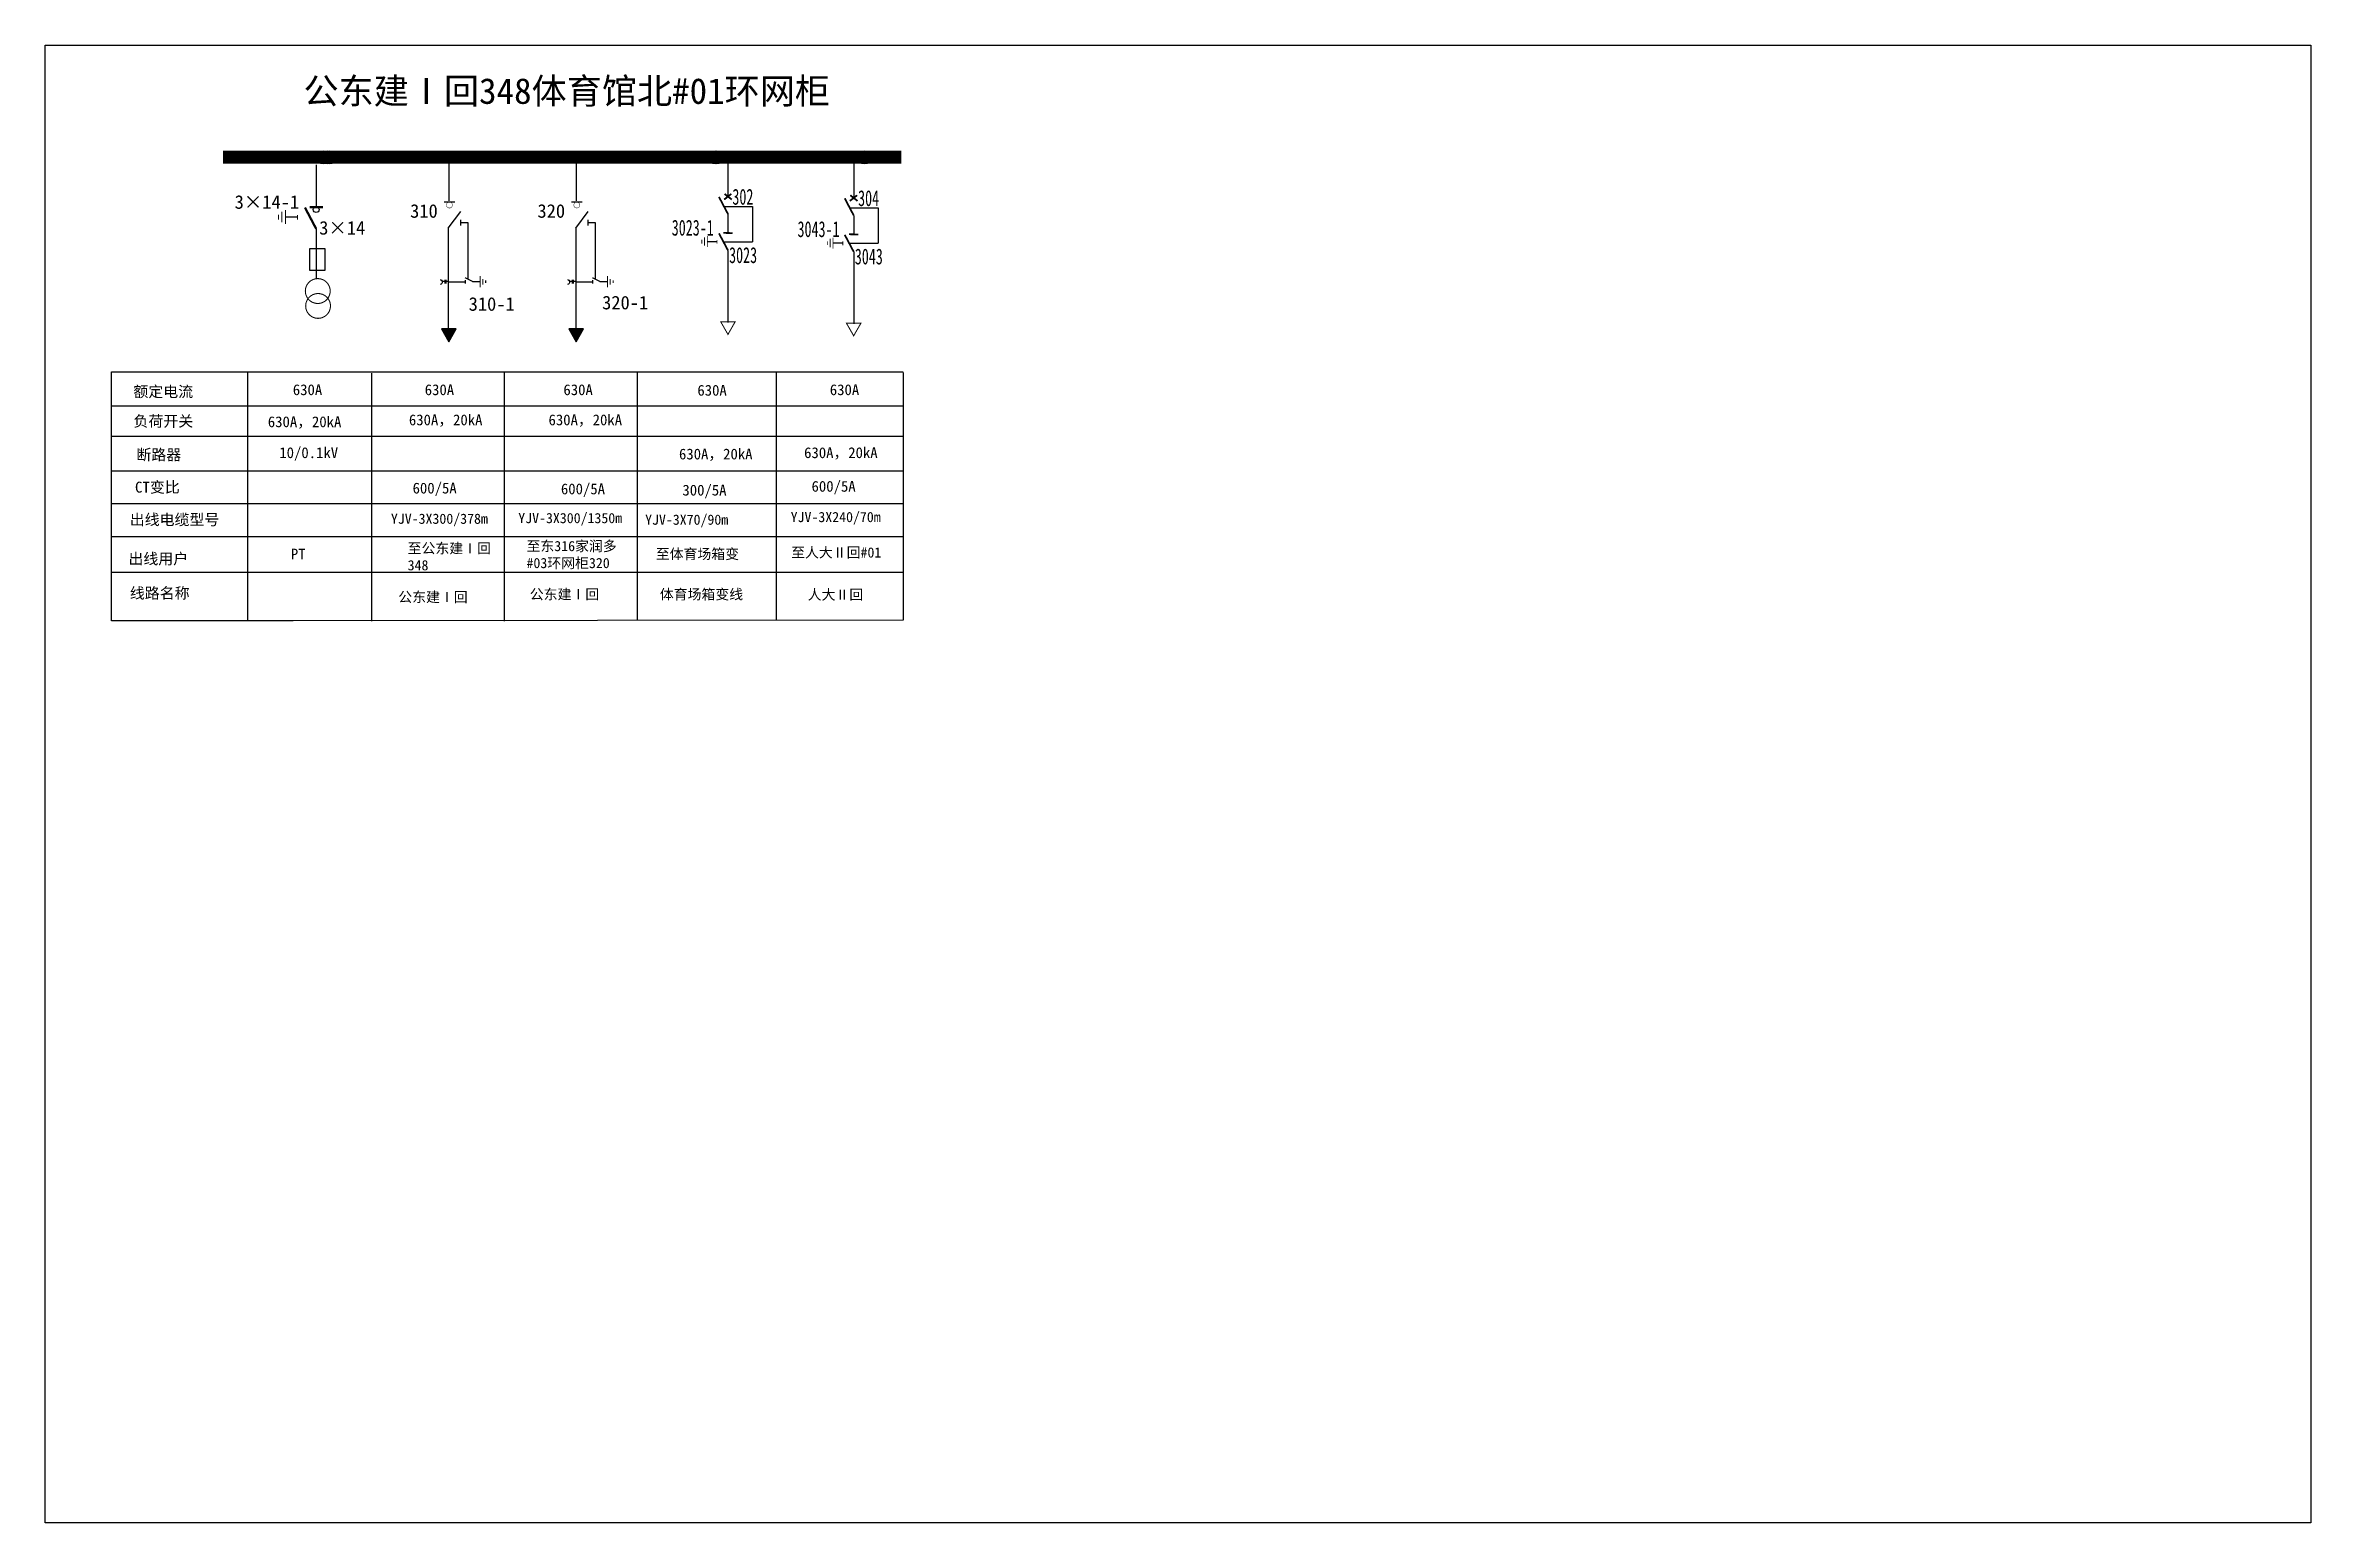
# Model space of a CAD drawing. Extents: x -17 to 327, y -234 to -10.
import ezdxf

# ---------------------------------------------------------------- set-up
doc = ezdxf.new("R2010")
doc.units = 0
doc.header["$LTSCALE"] = 0.774411
doc.layers.get('0').update_dxf_attribs({"linetype": 'CONTINUOUS'})
doc.layers.add('1', color=7, linetype='CONTINUOUS')
doc.layers.add('2', color=7, linetype='CONTINUOUS')
doc.styles.add('HZ', font='SIMKAI.TTF')
doc.styles.get("Standard").update_dxf_attribs({"font": 'SimSun.ttf', "height": 2.5})
doc.styles.add('字体', font='SIMKAI.TTF', dxfattribs={"height": 2.5})
doc.styles.add('宋体', font='SimSun.ttf')

# ---------------------------------------------------------------- blocks, each defined once
blk = doc.blocks.new('JD')
for points in [[(-2, 0.2), (-2, -0.2), (2, 0.2), (2, -0.2)], [(1, -1.2), (1, -0.8), (-1, -1.2), (-1, -0.8)], [(-0.5, -1.8), (-0.5, -2.2), (0.5, -1.8), (0.5, -2.2)]]:
    blk.add_trace(points)

msp = doc.modelspace()

# ---------------------------------------------------------------- hatches: boundary and pattern name
for points in [[(44.36, -55.29), (45.49, -53.33), (43.23, -53.33)], [(63.68, -55.29), (64.81, -53.33), (62.55, -53.33)]]:
    msp.add_hatch(color=7).paths.add_polyline_path(points)

# ---------------------------------------------------------------- linework, layer by layer
for p, q in [((24.23, -28.44), (24.23, -35.01)), ((86.7, -28.12), (86.7, -33.38)), ((105.77, -28.33), (105.77, -33.6)), ((43.64, -34.1), (45.28, -34.1)), ((62.96, -34.1), (64.6, -34.1)), ((21.42, -36.42), (19.59, -36.42)), ((46.13, -36.8), (46.13, -37.65)), ((46.15, -37.23), (47.24, -37.23)), ((47.24, -37.23), (47.24, -45.8)), ((65.45, -36.8), (65.45, -37.65)), ((65.47, -37.23), (66.56, -37.23)), ((66.56, -37.23), (66.56, -45.8)), ((86.1, -34.78), (90.43, -34.78)), ((86.7, -35.92), (86.7, -38.81)), ((90.43, -34.78), (90.43, -40.15)), ((105.17, -34.99), (109.5, -34.99)), ((105.77, -36.13), (105.77, -39.02)), ((109.5, -34.99), (109.5, -40.36)), ((85.04, -40.15), (83.58, -40.15)), ((86.02, -40.15), (90.43, -40.15)), ((104.12, -40.36), (102.65, -40.36)), ((105.09, -40.36), (109.5, -40.36)), ((86.7, -41.44), (86.7, -52.39)), ((105.77, -41.65), (105.77, -52.6)), ((44.36, -46.19), (46.85, -46.19)), ((47.94, -46.16), (49.09, -46.16)), ((63.68, -46.19), (66.17, -46.19)), ((67.26, -46.16), (68.41, -46.16))]:
    msp.add_line(p, q)
at = {"color": 7}
for p, q in [((44.39, -33.92), (44.39, -28.33)), ((63.71, -33.92), (63.71, -28.33))]:
    msp.add_line(p, q, dxfattribs=at)
at = {"color": 0}
for p, q in [((24.23, -38.17), (24.23, -45.76)), ((44.28, -38.06), (44.28, -53.67)), ((63.6, -38.06), (63.6, -53.67)), ((13.8, -59.84), (13.8, -97.65)), ((32.61, -60.05), (32.61, -97.7)), ((-6.84, -65.04), (8.19, -65.04)), ((8.12, -65.04), (20.79, -65.04)), ((18.29, -65.04), (113.26, -65.04)), ((-6.84, -69.6), (8.12, -69.6)), ((8.05, -69.6), (20.73, -69.6)), ((20.52, -69.6), (113.26, -69.6)), ((-6.84, -79.82), (8.02, -79.82)), ((7.94, -79.82), (20.62, -79.82)), ((20.41, -79.82), (113.26, -79.82))]:
    msp.add_line(p, q, dxfattribs=at)
msp.add_lwpolyline([(-16.86, -10.33), (326.79, -10.33), (326.79, -234.44), (-16.86, -234.44)], close=True)
for points, const_width in [([(10.09, -27.3), (112.98, -27.3)], 2), ([(43.64, -34.1), (45.28, -34.1)], 0.139), ([(62.96, -34.1), (64.6, -34.1)], 0.139), ([(86.7, -35.92), (85.33, -33.33)], 0.273), ([(87.21, -32.87), (86.12, -33.73)], 0.273), ([(86.18, -32.87), (87.28, -33.73)], 0.273), ([(105.77, -36.13), (104.41, -33.54)], 0.273), ([(106.29, -33.08), (105.19, -33.94)], 0.273), ([(105.26, -33.08), (106.35, -33.94)], 0.273), ([(18.51, -36.03), (18.51, -36.77)], 0.149), ([(19.04, -35.58), (19.04, -37.18)], 0.149), ([(19.57, -35.33), (19.57, -37.42)], 0.149), ([(21.42, -36.05), (21.42, -36.79)], 0.149), ([(24.23, -38.17), (22.53, -34.94)], 0.341), ([(25.28, -34.88), (23.26, -34.87)], 0.341), ([(82.74, -39.83), (82.74, -40.42)], 0.119), ([(83.14, -39.47), (83.14, -40.75)], 0.119), ([(83.57, -39.27), (83.57, -40.95)], 0.119), ([(85.04, -39.85), (85.04, -40.44)], 0.119), ([(86.7, -41.44), (85.33, -38.85)], 0.273), ([(87.39, -38.83), (86, -38.78)], 0.273), ([(101.82, -40.05), (101.82, -40.64)], 0.119), ([(102.21, -39.68), (102.21, -40.97)], 0.119), ([(102.64, -39.49), (102.64, -41.16)], 0.119), ([(104.12, -40.06), (104.12, -40.66)], 0.119), ([(105.77, -41.65), (104.41, -39.07)], 0.273), ([(106.47, -39.04), (105.08, -38.99)], 0.273), ([(46.8, -45.58), (48.01, -46.19)], 0.182), ([(46.85, -45.91), (46.85, -46.47)], 0.182), ([(66.12, -45.58), (67.33, -46.19)], 0.182), ([(66.17, -45.91), (66.17, -46.47)], 0.182)]:
    msp.add_lwpolyline(points, dxfattribs=dict(const_width=const_width))
for points, const_width in [([(44, -34.56, 1), (44.91, -34.56, 1)], 0.0695), ([(63.32, -34.56, 1), (64.22, -34.56, 1)], 0.0695), ([(26.36, -47.61, -1), (22.59, -47.61, -1)], 0.159), ([(26.4, -49.87, -1), (22.64, -49.87, -1)], 0.159)]:
    msp.add_lwpolyline(points, format="xyb", close=True, dxfattribs=dict(const_width=const_width))
at = {"color": 0, "linetype": 'Continuous'}
msp.add_lwpolyline([(23.29, -41.16), (25.53, -41.16), (25.53, -44.47), (23.29, -44.47)], close=True, dxfattribs=at)
for points in [[(43.04, -45.87, -0.877934), (43.05, -46.6)], [(62.35, -45.87, -0.877934), (62.37, -46.6)]]:
    msp.add_lwpolyline(points, format="xyb")
for points in [[(43.75, -46.18), (43.36, -46.18)], [(43.75, -45.92), (43.75, -46.48)], [(43.92, -45.92), (43.92, -46.48)], [(44.36, -46.18), (43.92, -46.18)], [(63.06, -46.18), (62.68, -46.18)], [(63.06, -45.92), (63.06, -46.48)], [(63.24, -45.92), (63.24, -46.48)], [(63.68, -46.18), (63.24, -46.18)]]:
    msp.add_lwpolyline(points)
at = {"color": 7}
for points in [[(44.36, -55.29), (45.49, -53.33), (43.23, -53.33)], [(63.68, -55.29), (64.81, -53.33), (62.55, -53.33)]]:
    msp.add_lwpolyline(points, close=True, dxfattribs=at)
at = {"color": 0, "const_width": 0.153}
for points in [[(85.6, -52.27), (86.7, -54.19), (87.79, -52.27)], [(104.67, -52.48), (105.77, -54.4), (106.87, -52.48)]]:
    msp.add_lwpolyline(points, close=True, dxfattribs=at)
for centre, radius in [((25.34, -27.32), 0.996), ((25.96, -27.32), 0.996), ((26.2, -27.32), 0.996), ((84.81, -27.32), 0.996), ((84.91, -27.32), 0.996), ((107.41, -27.32), 0.996), ((24.23, -35.26), 0.444)]:
    msp.add_circle(centre, radius)
at = {"layer": '1'}
for points in [[(43.03, -45.86, -0.877934), (43.05, -46.6)], [(62.35, -45.86, -0.877934), (62.37, -46.6)]]:
    msp.add_lwpolyline(points, format="xyb", dxfattribs=at)
at = {"layer": '2'}
for p, q in [((44.28, -38.06), (46.17, -35.55)), ((63.6, -38.06), (65.48, -35.55)), ((-6.84, -59.84), (8.12, -59.84)), ((-6.84, -97.65), (-6.84, -59.84)), ((8.05, -59.84), (20.73, -59.84)), ((20.52, -59.84), (113.26, -59.84)), ((52.76, -59.87), (52.76, -97.7)), ((72.92, -59.99), (72.92, -97.46)), ((94, -59.99), (94, -97.58)), ((113.26, -59.97), (113.26, -97.56)), ((-6.84, -74.86), (18.11, -74.86)), ((7.74, -74.86), (20.42, -74.86)), ((20.2, -74.86), (113.26, -74.86)), ((-6.84, -84.86), (113.26, -84.86)), ((8.12, -90.33), (-6.84, -90.33)), ((20.73, -90.33), (8.05, -90.33)), ((113.26, -90.33), (20.52, -90.33)), ((8.12, -97.65), (-6.84, -97.65)), ((20.73, -97.65), (8.05, -97.65)), ((113.26, -97.56), (20.52, -97.65))]:
    msp.add_line(p, q, dxfattribs=at)

# ---------------------------------------------------------------- block references
at = {"xscale": 0.4250017950198526, "yscale": 0.4250017950198526, "zscale": 0.4250017950949055, "rotation": 90}
for p in [(49.1, -46.2), (68.42, -46.2)]:
    msp.add_blockref('JD', p, dxfattribs=at)

# ---------------------------------------------------------------- texts
at = {"color": 0}
for s, height, p in [('3×14-1', 2.055, (11.86, -35.13)), ('3×14', 2.055, (24.69, -39.05)), ('310', 2.055, (38.48, -36.49)), ('320', 2.055, (57.8, -36.49)), ('310-1', 2.055, (47.36, -50.6)), ('320-1', 2.055, (67.61, -50.39)), ('630A', 1.639, (20.69, -63.4)), ('630A', 1.639, (40.7, -63.4)), ('630A', 1.639, (61.74, -63.4)), ('630A', 1.639, (82.06, -63.48)), ('630A', 1.639, (102.15, -63.4)), ('630A，20kA', 1.639, (16.9, -68.26)), ('630A，20kA', 1.639, (38.3, -67.97)), ('630A，20kA', 1.639, (59.48, -67.97)), ('10/0.1kV', 1.639, (18.64, -72.95)), ('630A，20kA', 1.639, (79.27, -73.15)), ('630A，20kA', 1.639, (98.25, -72.95)), ('600/5A', 1.639, (38.86, -78.32)), ('600/5A', 1.639, (61.36, -78.44)), ('300/5A', 1.639, (79.79, -78.63)), ('600/5A', 1.639, (99.38, -78.05)), ('PT', 1.639, (20.39, -88.33))]:
    msp.add_text(s, height=height, dxfattribs=at).set_placement(p)
at = {"style": '宋体', "width": 0.65}
for s, p in [('302', (87.37, -34.51)), ('304', (106.44, -34.72)), ('3023-1', (78.17, -39.2)), ('3043-1', (97.25, -39.42)), ('3023', (86.87, -43.36)), ('3043', (105.94, -43.57))]:
    msp.add_text(s, height=2.403, dxfattribs=at).set_placement(p)
at = {"color": 0, "style": 'HZ'}
for s, p in [('额定电流', (-3.5, -63.69)), ('负荷开关', (-3.48, -68.18)), ('断路器', (-3.04, -73.27)), ('CT变比', (-3.25, -78.19)), ('出线电缆型号', (-4.05, -83.11)), ('出线用户', (-4.25, -89.05)), ('线路名称', (-4.03, -94.26))]:
    msp.add_text(s, height=1.661, dxfattribs=at).set_placement(p)
at = {"color": 0, "linetype": 'Continuous', "style": 'HZ'}
for s, p in [('YJV-3X300/378m', (35.57, -82.92)), ('YJV-3X300/1350m', (54.89, -82.82)), ('YJV-3X70/90m', (74.13, -83.06)), ('YJV-3X240/70m', (96.21, -82.66))]:
    msp.add_text(s, height=1.5445, dxfattribs=at).set_placement(p)
at = {"color": 0, "linetype": 'Continuous', "width": 14.3441, "attachment_point": 1, "style": 'HZ'}
for s, insert, char_height in [('至公东建Ⅰ回348', (38.11, -85.86), 1.544), ('至东316家润多#03环网柜320', (56.14, -85.52), 1.5445), ('至体育场箱变', (75.75, -86.72), 1.544), ('至人大Ⅱ回#01', (96.28, -86.49), 1.544), ('公东建Ⅰ回', (56.64, -92.83), 1.544), ('体育场箱变线', (76.36, -92.84), 1.544), ('人大Ⅱ回', (98.79, -92.89), 1.544), ('公东建Ⅰ回', (36.69, -93.25), 1.544)]:
    msp.add_mtext(s, dxfattribs=dict(at, insert=insert, char_height=char_height))
at = {"layer": '2', "color": 7, "insert": (22.3, -15.31), "char_height": 3.9062, "width": 83.0504, "attachment_point": 1, "style": '字体'}
msp.add_mtext('公东建Ⅰ回348体育馆北#01环网柜', dxfattribs=at)

doc.saveas('drawing.dxf')
